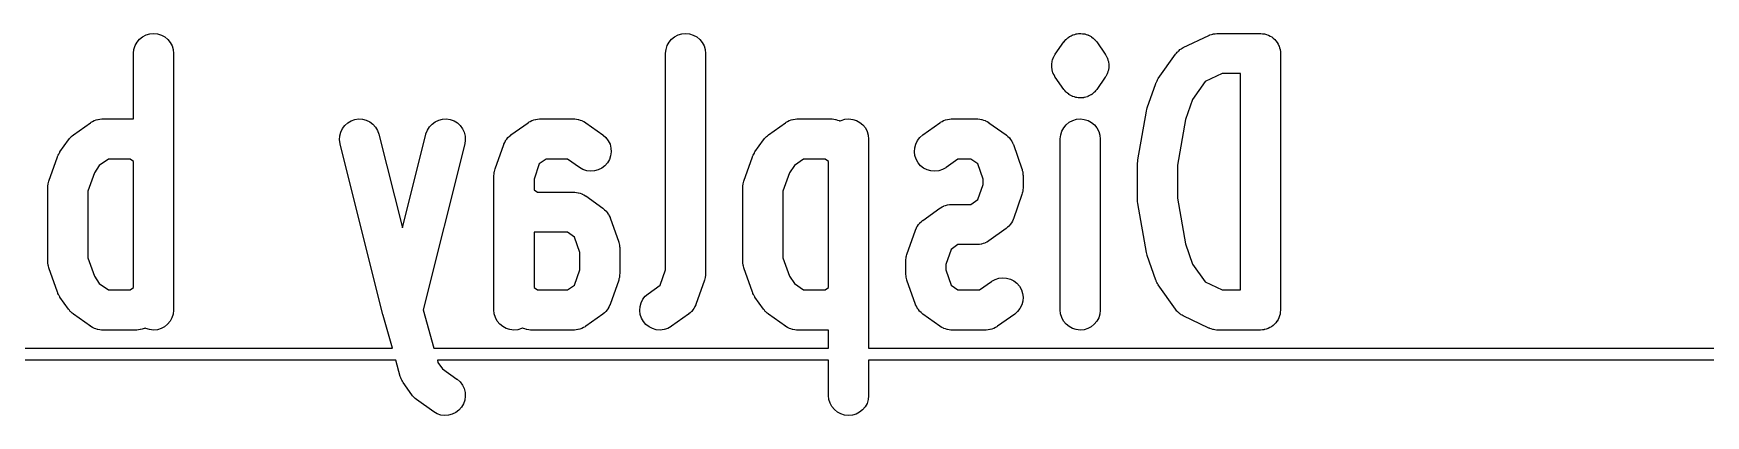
# Model space of a CAD drawing. Extents: x 69 to 231, y -99 to -49.
# Drawn here: x 123.66 to 144.54, y -98.51 to -93.75 of the extents above; entities that cross this region are included whole.
import ezdxf

# ---------------------------------------------------------------- set-up
doc = ezdxf.new("R2010")
doc.units = 0
doc.layers.add('BLACK', color=7, linetype='CONTINUOUS')

msp = doc.modelspace()

# ---------------------------------------------------------------- linework, layer by layer
at = {"layer": 'BLACK', "linetype": 'CONTINUOUS'}
for p, q in [((124.911, -93.9941), (124.916, -93.9456)), ((124.916, -93.9456), (124.931, -93.8991)), ((124.931, -93.8991), (124.954, -93.8564)), ((124.954, -93.8564), (124.986, -93.819)), ((124.986, -93.819), (125.024, -93.7884)), ((125.024, -93.7884), (125.067, -93.7658)), ((125.067, -93.7658), (125.114, -93.752)), ((125.114, -93.752), (125.162, -93.7476)), ((125.162, -93.7476), (125.211, -93.7527)), ((125.211, -93.7527), (125.258, -93.7672)), ((125.258, -93.7672), (125.301, -93.7904)), ((125.301, -93.7904), (125.338, -93.8215)), ((125.338, -93.8215), (125.369, -93.8593)), ((125.369, -93.8593), (125.392, -93.9024)), ((125.392, -93.9024), (125.406, -93.9491)), ((125.406, -93.9491), (125.411, -93.9976)), ((131.554, -93.9941), (131.559, -93.9456)), ((131.559, -93.9456), (131.574, -93.8991)), ((131.574, -93.8991), (131.597, -93.8564)), ((131.597, -93.8564), (131.629, -93.819)), ((131.629, -93.819), (131.667, -93.7884)), ((131.667, -93.7884), (131.71, -93.7658)), ((131.71, -93.7658), (131.757, -93.752)), ((131.757, -93.752), (131.805, -93.7476)), ((131.805, -93.7476), (131.854, -93.7527)), ((131.854, -93.7527), (131.9, -93.7672)), ((131.9, -93.7672), (131.943, -93.7904)), ((131.943, -93.7904), (131.981, -93.8215)), ((131.981, -93.8215), (132.012, -93.8593)), ((132.012, -93.8593), (132.035, -93.9024)), ((132.035, -93.9024), (132.049, -93.9491)), ((132.049, -93.9491), (132.054, -93.9976)), ((136.42, -94.0062), (136.528, -93.8538)), ((136.528, -93.8538), (136.53, -93.851)), ((136.53, -93.851), (136.541, -93.8376)), ((136.541, -93.8376), (136.553, -93.8237)), ((136.553, -93.8237), (136.555, -93.8215)), ((136.555, -93.8215), (136.557, -93.819)), ((136.557, -93.819), (136.56, -93.8169)), ((136.56, -93.8169), (136.562, -93.8144)), ((136.562, -93.8144), (136.576, -93.8036)), ((136.576, -93.8036), (136.59, -93.7921)), ((136.59, -93.7921), (136.593, -93.7905)), ((136.593, -93.7905), (136.595, -93.7884)), ((136.595, -93.7884), (136.598, -93.7869)), ((136.598, -93.7869), (136.601, -93.7849)), ((136.601, -93.7849), (136.617, -93.7771)), ((136.617, -93.7771), (136.632, -93.7684)), ((136.632, -93.7684), (136.636, -93.7674)), ((136.636, -93.7674), (136.638, -93.7658)), ((136.638, -93.7658), (136.642, -93.7649)), ((136.642, -93.7649), (136.645, -93.7634)), ((136.645, -93.7634), (136.662, -93.7589)), ((136.662, -93.7589), (136.679, -93.7534)), ((136.679, -93.7534), (136.682, -93.753)), ((136.682, -93.753), (136.685, -93.752)), ((136.685, -93.752), (136.689, -93.7517)), ((136.689, -93.7517), (136.692, -93.7509)), ((136.692, -93.7509), (136.71, -93.7497)), ((136.71, -93.7497), (136.727, -93.7477)), ((136.727, -93.7477), (136.731, -93.7479)), ((136.731, -93.7479), (136.734, -93.7476)), ((136.734, -93.7476), (136.737, -93.748)), ((136.737, -93.748), (136.74, -93.7478)), ((136.74, -93.7478), (136.758, -93.7501)), ((136.758, -93.7501), (136.776, -93.7515)), ((136.776, -93.7515), (136.779, -93.7524)), ((136.779, -93.7524), (136.782, -93.7527)), ((136.782, -93.7527), (136.786, -93.7537)), ((136.786, -93.7537), (136.789, -93.7541)), ((136.789, -93.7541), (136.806, -93.7599)), ((136.806, -93.7599), (136.823, -93.7647)), ((136.823, -93.7647), (136.826, -93.7662)), ((136.826, -93.7662), (136.829, -93.7672)), ((136.829, -93.7672), (136.832, -93.7687)), ((136.832, -93.7687), (136.835, -93.7698)), ((136.835, -93.7698), (136.851, -93.7787)), ((136.851, -93.7787), (136.866, -93.7867)), ((136.866, -93.7867), (136.869, -93.7888)), ((136.869, -93.7888), (136.872, -93.7904)), ((136.872, -93.7904), (136.874, -93.7925)), ((136.874, -93.7925), (136.877, -93.7941)), ((136.877, -93.7941), (136.891, -93.8058)), ((136.891, -93.8058), (136.905, -93.8168)), ((136.905, -93.8168), (136.907, -93.8194)), ((136.907, -93.8194), (136.91, -93.8215)), ((136.91, -93.8215), (136.912, -93.824)), ((136.912, -93.824), (136.914, -93.8262)), ((136.914, -93.8262), (136.925, -93.8403)), ((136.925, -93.8403), (136.937, -93.8538)), ((136.937, -93.8538), (137.044, -94.0062)), ((137.966, -93.9585), (137.976, -93.9492)), ((137.976, -93.9492), (137.985, -93.9437)), ((137.985, -93.9437), (137.994, -93.9373)), ((137.994, -93.9373), (138.006, -93.9312)), ((138.006, -93.9312), (138.018, -93.9241)), ((138.018, -93.9241), (138.339, -93.7717)), ((138.339, -93.7717), (138.342, -93.7702)), ((138.342, -93.7702), (138.347, -93.7687)), ((138.347, -93.7687), (138.351, -93.7665)), ((138.351, -93.7665), (138.37, -93.7608)), ((138.37, -93.7608), (138.389, -93.7544)), ((138.389, -93.7544), (138.393, -93.7537)), ((138.393, -93.7537), (138.398, -93.7524)), ((138.398, -93.7524), (138.417, -93.7505)), ((138.417, -93.7505), (138.437, -93.7478)), ((138.437, -93.7478), (138.442, -93.7481)), ((138.442, -93.7481), (138.446, -93.7476)), ((138.446, -93.7476), (138.982, -93.7476)), ((138.982, -93.7476), (138.984, -93.7476)), ((138.984, -93.7476), (138.984, -93.7476)), ((138.984, -93.7476), (138.984, -93.7476)), ((138.984, -93.7476), (138.986, -93.7476)), ((138.986, -93.7476), (139.009, -93.7503)), ((139.009, -93.7503), (139.032, -93.7527)), ((139.032, -93.7527), (139.033, -93.753)), ((139.033, -93.753), (139.034, -93.7531)), ((139.034, -93.7531), (139.057, -93.7602)), ((139.057, -93.7602), (139.079, -93.7672)), ((139.079, -93.7672), (139.08, -93.7676)), ((139.08, -93.7676), (139.081, -93.7678)), ((139.081, -93.7678), (139.101, -93.7792)), ((139.101, -93.7792), (139.122, -93.7904)), ((139.122, -93.7904), (139.123, -93.7909)), ((139.123, -93.7909), (139.123, -93.7913)), ((139.123, -93.7913), (139.141, -93.8065)), ((139.141, -93.8065), (139.16, -93.8215)), ((139.16, -93.8215), (139.16, -93.8221)), ((139.16, -93.8221), (139.161, -93.8227)), ((139.161, -93.8227), (139.175, -93.841)), ((139.175, -93.841), (139.19, -93.8593)), ((139.19, -93.8593), (139.191, -93.86)), ((139.191, -93.86), (139.191, -93.8607)), ((139.191, -93.8607), (139.202, -93.8816)), ((139.202, -93.8816), (139.213, -93.9024)), ((139.213, -93.9024), (139.214, -93.9032)), ((139.214, -93.9032), (139.214, -93.904)), ((139.214, -93.904), (139.221, -93.9265)), ((139.221, -93.9265), (139.227, -93.9491)), ((139.227, -93.9491), (139.227, -93.9499)), ((139.227, -93.9499), (139.228, -93.9508)), ((139.228, -93.9508), (139.23, -93.9742)), ((124.911, -93.9976), (124.911, -93.9941)), ((124.911, -94.8143), (124.911, -93.9976)), ((125.411, -93.9976), (125.411, -97.1976)), ((131.554, -93.9976), (131.554, -93.9941)), ((131.554, -96.6978), (131.554, -93.9976)), ((132.054, -93.9976), (132.054, -96.7405)), ((136.375, -94.1434), (136.378, -94.124)), ((136.375, -94.1483), (136.375, -94.1434)), ((136.375, -94.1531), (136.375, -94.1483)), ((136.377, -94.1725), (136.375, -94.1531)), ((136.378, -94.124), (136.379, -94.1045)), ((136.379, -94.1045), (136.381, -94.0998)), ((136.381, -94.095), (136.387, -94.0764)), ((136.381, -94.0998), (136.381, -94.095)), ((136.387, -94.0764), (136.393, -94.0576)), ((136.393, -94.0576), (136.395, -94.0533)), ((136.395, -94.0533), (136.396, -94.0487)), ((136.396, -94.0487), (136.406, -94.0317)), ((136.406, -94.0317), (136.415, -94.0142)), ((136.415, -94.0142), (136.418, -94.0104)), ((136.418, -94.0104), (136.42, -94.0062)), ((137.044, -94.0062), (137.046, -94.0091)), ((137.046, -94.0091), (137.048, -94.0133)), ((137.048, -94.0133), (137.051, -94.0172)), ((137.051, -94.0172), (137.06, -94.0347)), ((137.06, -94.0347), (137.069, -94.0519)), ((137.069, -94.0519), (137.071, -94.0565)), ((137.071, -94.0565), (137.073, -94.0609)), ((137.073, -94.0609), (137.078, -94.0797)), ((137.078, -94.0797), (137.084, -94.0984)), ((137.084, -94.0984), (137.084, -94.1032)), ((137.084, -94.1032), (137.086, -94.1079)), ((137.086, -94.1079), (137.087, -94.1275)), ((137.087, -94.1275), (137.089, -94.1469)), ((137.089, -94.1566), (137.087, -94.176)), ((137.089, -94.1469), (137.089, -94.1517)), ((137.089, -94.1517), (137.089, -94.1566)), ((137.706, -94.311), (137.92, -94.0062)), ((137.92, -94.0062), (137.923, -94.0034)), ((137.923, -94.0034), (137.932, -93.993)), ((137.932, -93.993), (137.94, -93.982)), ((137.94, -93.982), (137.948, -93.9748)), ((137.948, -93.9748), (137.955, -93.9668)), ((137.955, -93.9668), (137.966, -93.9585)), ((139.23, -93.9742), (139.232, -93.9976)), ((139.232, -93.9976), (139.232, -97.1976)), ((136.379, -94.1921), (136.377, -94.1725)), ((136.38, -94.1968), (136.379, -94.1921)), ((136.38, -94.2016), (136.38, -94.1968)), ((136.386, -94.2203), (136.38, -94.2016)), ((136.391, -94.2391), (136.386, -94.2203)), ((136.394, -94.2435), (136.391, -94.2391)), ((136.395, -94.2481), (136.394, -94.2435)), ((136.404, -94.2653), (136.395, -94.2481)), ((136.413, -94.2828), (136.404, -94.2653)), ((136.416, -94.2867), (136.413, -94.2828)), ((136.419, -94.2909), (136.416, -94.2867)), ((136.42, -94.2938), (136.419, -94.2909)), ((136.528, -94.4462), (136.42, -94.2938)), ((137.044, -94.2938), (136.937, -94.4462)), ((137.046, -94.2896), (137.044, -94.2938)), ((137.049, -94.2857), (137.046, -94.2896)), ((137.058, -94.2684), (137.049, -94.2857)), ((137.068, -94.2513), (137.058, -94.2684)), ((137.069, -94.2467), (137.068, -94.2513)), ((137.072, -94.2424), (137.069, -94.2467)), ((137.077, -94.2236), (137.072, -94.2424)), ((137.083, -94.205), (137.077, -94.2236)), ((137.084, -94.2002), (137.083, -94.205)), ((137.085, -94.1955), (137.084, -94.2002)), ((137.087, -94.176), (137.085, -94.1955)), ((137.568, -94.6766), (137.675, -94.3718)), ((137.675, -94.3718), (137.676, -94.3686)), ((137.676, -94.3686), (137.68, -94.3612)), ((137.68, -94.3612), (137.682, -94.3534)), ((137.682, -94.3534), (137.69, -94.3393)), ((137.69, -94.3393), (137.697, -94.3246)), ((137.697, -94.3246), (137.702, -94.3181)), ((137.702, -94.3181), (137.706, -94.311)), ((138.292, -94.3477), (138.135, -94.5703)), ((138.503, -94.2476), (138.292, -94.3477)), ((138.732, -94.2476), (138.503, -94.2476)), ((138.732, -96.9476), (138.732, -94.2476)), ((136.539, -94.4597), (136.528, -94.4462)), ((136.55, -94.4738), (136.539, -94.4597)), ((136.553, -94.476), (136.55, -94.4738)), ((136.555, -94.4785), (136.553, -94.476)), ((136.557, -94.4806), (136.555, -94.4785)), ((136.559, -94.4832), (136.557, -94.4806)), ((136.573, -94.4942), (136.559, -94.4832)), ((136.587, -94.5059), (136.573, -94.4942)), ((136.59, -94.5075), (136.587, -94.5059)), ((136.592, -94.5096), (136.59, -94.5075)), ((136.595, -94.5112), (136.592, -94.5096)), ((136.598, -94.5133), (136.595, -94.5112)), ((136.614, -94.5213), (136.598, -94.5133)), ((136.629, -94.5302), (136.614, -94.5213)), ((136.632, -94.5313), (136.629, -94.5302)), ((136.635, -94.5328), (136.632, -94.5313)), ((136.638, -94.5338), (136.635, -94.5328)), ((136.641, -94.5353), (136.638, -94.5338)), ((136.659, -94.5401), (136.641, -94.5353)), ((136.675, -94.5459), (136.659, -94.5401)), ((136.679, -94.5463), (136.675, -94.5459)), ((136.682, -94.5473), (136.679, -94.5463)), ((136.685, -94.5476), (136.682, -94.5473)), ((136.688, -94.5485), (136.685, -94.5476)), ((136.706, -94.5499), (136.688, -94.5485)), ((136.724, -94.5522), (136.706, -94.5499)), ((136.727, -94.552), (136.724, -94.5522)), ((136.73, -94.5524), (136.727, -94.552)), ((136.734, -94.5521), (136.73, -94.5524)), ((136.737, -94.5523), (136.734, -94.5521)), ((136.755, -94.5502), (136.737, -94.5523)), ((136.772, -94.5491), (136.755, -94.5502)), ((136.776, -94.5483), (136.772, -94.5491)), ((136.779, -94.548), (136.776, -94.5483)), ((136.782, -94.547), (136.779, -94.548)), ((136.785, -94.5466), (136.782, -94.547)), ((136.802, -94.5411), (136.785, -94.5466)), ((136.82, -94.5366), (136.802, -94.5411)), ((136.823, -94.5351), (136.82, -94.5366)), ((136.826, -94.5342), (136.823, -94.5351)), ((136.829, -94.5326), (136.826, -94.5342)), ((136.832, -94.5316), (136.829, -94.5326)), ((136.847, -94.5229), (136.832, -94.5316)), ((136.863, -94.5151), (136.847, -94.5229)), ((136.866, -94.5131), (136.863, -94.5151)), ((136.869, -94.5116), (136.866, -94.5131)), ((136.872, -94.5095), (136.869, -94.5116)), ((136.875, -94.5079), (136.872, -94.5095)), ((136.888, -94.4963), (136.875, -94.5079)), ((136.902, -94.4856), (136.888, -94.4963)), ((136.904, -94.4831), (136.902, -94.4856)), ((136.907, -94.481), (136.904, -94.4831)), ((136.909, -94.4785), (136.907, -94.481)), ((136.912, -94.4763), (136.909, -94.4785)), ((136.923, -94.4624), (136.912, -94.4763)), ((136.935, -94.449), (136.923, -94.4624)), ((136.937, -94.4462), (136.935, -94.449)), ((138.135, -94.5703), (138.046, -94.823)), ((137.45, -95.3258), (137.557, -94.7162)), ((137.557, -94.7162), (137.558, -94.7128)), ((137.558, -94.7128), (137.563, -94.6948)), ((137.563, -94.6948), (137.568, -94.6766)), ((124.159, -95.0129), (124.373, -94.8605)), ((124.373, -94.8605), (124.376, -94.8585)), ((124.376, -94.8585), (124.378, -94.8575)), ((124.378, -94.8575), (124.38, -94.8561)), ((124.38, -94.8561), (124.399, -94.8456)), ((124.399, -94.8456), (124.419, -94.8349)), ((124.419, -94.8349), (124.421, -94.8342)), ((124.421, -94.8342), (124.423, -94.8331)), ((124.423, -94.8331), (124.444, -94.8267)), ((124.444, -94.8267), (124.465, -94.8199)), ((124.465, -94.8199), (124.467, -94.8197)), ((124.467, -94.8197), (124.469, -94.819)), ((124.469, -94.819), (124.491, -94.8169)), ((124.491, -94.8169), (124.513, -94.8143)), ((124.513, -94.8143), (124.516, -94.8145)), ((124.516, -94.8145), (124.518, -94.8143)), ((124.518, -94.8143), (124.911, -94.8143)), ((127.485, -95.0247), (127.498, -94.9775)), ((127.498, -94.9775), (127.519, -94.9336)), ((127.519, -94.9336), (127.548, -94.8947)), ((127.548, -94.8947), (127.585, -94.8623)), ((127.585, -94.8623), (127.627, -94.8375)), ((127.627, -94.8375), (127.673, -94.8214)), ((127.673, -94.8214), (127.721, -94.8145)), ((127.721, -94.8145), (127.77, -94.8172)), ((127.77, -94.8172), (127.817, -94.8292)), ((127.817, -94.8292), (127.861, -94.8502)), ((127.861, -94.8502), (127.9, -94.8794)), ((127.9, -94.8794), (127.933, -94.9156)), ((127.933, -94.9156), (127.958, -94.9575)), ((127.958, -94.9575), (127.975, -95.0034)), ((128.562, -95), (128.579, -94.9543)), ((128.579, -94.9543), (128.605, -94.9128)), ((128.605, -94.9128), (128.638, -94.8771)), ((128.638, -94.8771), (128.677, -94.8484)), ((128.677, -94.8484), (128.722, -94.8281)), ((128.722, -94.8281), (128.769, -94.8167)), ((128.769, -94.8167), (128.818, -94.8147)), ((128.818, -94.8147), (128.866, -94.8222)), ((128.866, -94.8222), (128.912, -94.839)), ((128.912, -94.839), (128.954, -94.8644)), ((128.954, -94.8644), (128.99, -94.8973)), ((128.99, -94.8973), (129.019, -94.9366)), ((129.019, -94.9366), (129.039, -94.9808)), ((129.039, -94.9808), (129.051, -95.0282)), ((129.623, -95.0129), (129.837, -94.8605)), ((129.837, -94.8605), (129.84, -94.8585)), ((129.84, -94.8585), (129.842, -94.8575)), ((129.842, -94.8575), (129.844, -94.8561)), ((129.844, -94.8561), (129.863, -94.8456)), ((129.863, -94.8456), (129.883, -94.8349)), ((129.883, -94.8349), (129.885, -94.8342)), ((129.885, -94.8342), (129.887, -94.8331)), ((129.887, -94.8331), (129.908, -94.8267)), ((129.908, -94.8267), (129.929, -94.8199)), ((129.929, -94.8199), (129.931, -94.8197)), ((129.931, -94.8197), (129.934, -94.819)), ((129.934, -94.819), (129.956, -94.8169)), ((129.956, -94.8169), (129.978, -94.8143)), ((129.978, -94.8143), (129.98, -94.8145)), ((129.98, -94.8145), (129.982, -94.8143)), ((129.982, -94.8143), (130.411, -94.8143)), ((130.411, -94.8143), (130.414, -94.8143)), ((130.414, -94.8143), (130.416, -94.8146)), ((130.416, -94.8146), (130.419, -94.8144)), ((130.419, -94.8144), (130.441, -94.8173)), ((130.441, -94.8173), (130.463, -94.8197)), ((130.463, -94.8197), (130.465, -94.8204)), ((130.465, -94.8204), (130.467, -94.8207)), ((130.467, -94.8207), (130.488, -94.8278)), ((130.488, -94.8278), (130.509, -94.8345)), ((130.509, -94.8345), (130.511, -94.8356)), ((130.511, -94.8356), (130.513, -94.8363)), ((130.513, -94.8363), (130.533, -94.8473)), ((130.533, -94.8473), (130.552, -94.858)), ((130.552, -94.858), (130.554, -94.8594)), ((130.554, -94.8594), (130.556, -94.8605)), ((130.556, -94.8605), (130.77, -95.0129)), ((132.837, -95.0129), (133.052, -94.8605)), ((133.052, -94.8605), (133.054, -94.8585)), ((133.054, -94.8585), (133.056, -94.8575)), ((133.056, -94.8575), (133.058, -94.8561)), ((133.058, -94.8561), (133.078, -94.8456)), ((133.078, -94.8456), (133.097, -94.8349)), ((133.097, -94.8349), (133.099, -94.8342)), ((133.099, -94.8342), (133.101, -94.8331)), ((133.101, -94.8331), (133.122, -94.8267)), ((133.122, -94.8267), (133.144, -94.8199)), ((133.144, -94.8199), (133.146, -94.8197)), ((133.146, -94.8197), (133.148, -94.819)), ((133.148, -94.819), (133.17, -94.8169)), ((133.17, -94.8169), (133.192, -94.8143)), ((133.192, -94.8143), (133.194, -94.8145)), ((133.194, -94.8145), (133.196, -94.8143)), ((133.196, -94.8143), (133.625, -94.8143)), ((133.625, -94.8143), (133.628, -94.8143)), ((133.628, -94.8143), (133.631, -94.8146)), ((133.631, -94.8146), (133.633, -94.8144)), ((133.633, -94.8144), (133.655, -94.8173)), ((133.655, -94.8173), (133.677, -94.8197)), ((133.677, -94.8197), (133.679, -94.8204)), ((133.679, -94.8204), (133.681, -94.8207)), ((133.681, -94.8207), (133.702, -94.8278)), ((133.702, -94.8278), (133.723, -94.8345)), ((133.723, -94.8345), (133.725, -94.8356)), ((133.725, -94.8356), (133.728, -94.8363)), ((133.728, -94.8363), (133.733, -94.8392)), ((133.733, -94.8392), (133.746, -94.8325)), ((133.746, -94.8325), (133.792, -94.8187)), ((133.792, -94.8187), (133.841, -94.8143)), ((133.841, -94.8143), (133.89, -94.8194)), ((133.89, -94.8194), (133.936, -94.8338)), ((133.936, -94.8338), (133.979, -94.857)), ((133.979, -94.857), (134.017, -94.8881)), ((134.017, -94.8881), (134.048, -94.9259)), ((134.048, -94.9259), (134.07, -94.969)), ((134.07, -94.969), (134.085, -95.0157)), ((134.766, -95.0129), (134.98, -94.8605)), ((134.98, -94.8605), (134.983, -94.8585)), ((134.983, -94.8585), (134.985, -94.8575)), ((134.985, -94.8575), (134.987, -94.8561)), ((134.987, -94.8561), (135.006, -94.8456)), ((135.006, -94.8456), (135.026, -94.8349)), ((135.026, -94.8349), (135.028, -94.8342)), ((135.028, -94.8342), (135.03, -94.8331)), ((135.03, -94.8331), (135.051, -94.8267)), ((135.051, -94.8267), (135.072, -94.8199)), ((135.072, -94.8199), (135.074, -94.8197)), ((135.074, -94.8197), (135.076, -94.819)), ((135.076, -94.819), (135.099, -94.8169)), ((135.099, -94.8169), (135.121, -94.8143)), ((135.121, -94.8143), (135.123, -94.8145)), ((135.123, -94.8145), (135.125, -94.8143)), ((135.125, -94.8143), (135.446, -94.8143)), ((135.446, -94.8143), (135.45, -94.8143)), ((135.45, -94.8143), (135.452, -94.8146)), ((135.452, -94.8146), (135.454, -94.8144)), ((135.454, -94.8144), (135.476, -94.8173)), ((135.476, -94.8173), (135.498, -94.8197)), ((135.498, -94.8197), (135.501, -94.8204)), ((135.501, -94.8204), (135.503, -94.8207)), ((135.503, -94.8207), (135.524, -94.8278)), ((135.524, -94.8278), (135.545, -94.8345)), ((135.545, -94.8345), (135.547, -94.8356)), ((135.547, -94.8356), (135.549, -94.8363)), ((135.549, -94.8363), (135.568, -94.8473)), ((135.568, -94.8473), (135.588, -94.858)), ((135.588, -94.858), (135.589, -94.8594)), ((135.589, -94.8594), (135.591, -94.8605)), ((135.591, -94.8605), (135.806, -95.0129)), ((136.488, -95.0123), (136.502, -94.9658)), ((136.502, -94.9658), (136.526, -94.923)), ((136.526, -94.923), (136.557, -94.8857)), ((136.557, -94.8857), (136.595, -94.8551)), ((136.595, -94.8551), (136.638, -94.8325)), ((136.638, -94.8325), (136.685, -94.8187)), ((136.685, -94.8187), (136.734, -94.8143)), ((136.734, -94.8143), (136.782, -94.8194)), ((136.782, -94.8194), (136.829, -94.8338)), ((136.829, -94.8338), (136.872, -94.857)), ((136.872, -94.857), (136.91, -94.8881)), ((136.91, -94.8881), (136.94, -94.9259)), ((136.94, -94.9259), (136.963, -94.969)), ((136.963, -94.969), (136.977, -95.0157)), ((138.046, -94.823), (137.946, -95.3909)), ((123.992, -95.2253), (124.099, -95.0729)), ((124.099, -95.0729), (124.101, -95.07)), ((124.101, -95.07), (124.112, -95.0578)), ((124.112, -95.0578), (124.122, -95.0449)), ((124.122, -95.0449), (124.128, -95.0396)), ((124.128, -95.0396), (124.133, -95.0335)), ((124.133, -95.0335), (124.146, -95.0236)), ((124.146, -95.0236), (124.159, -95.0129)), ((127.482, -95.0734), (127.485, -95.0247)), ((127.489, -95.1218), (127.482, -95.0734)), ((127.49, -95.1252), (127.489, -95.1218)), ((128.025, -97.2585), (127.49, -95.1252)), ((127.975, -95.0034), (128.268, -96.1712)), ((128.268, -96.1712), (128.561, -95.0034)), ((129.046, -95.1252), (128.527, -97.194)), ((128.561, -95.0034), (128.562, -95)), ((129.053, -95.0769), (129.046, -95.1252)), ((129.051, -95.0282), (129.053, -95.0769)), ((129.425, -95.4385), (129.532, -95.1337)), ((129.532, -95.1337), (129.533, -95.1305)), ((129.533, -95.1305), (129.534, -95.1289)), ((129.534, -95.1271), (129.545, -95.1069)), ((129.534, -95.1289), (129.534, -95.1271)), ((129.545, -95.1069), (129.554, -95.0865)), ((129.554, -95.0865), (129.555, -95.0851)), ((129.555, -95.0851), (129.556, -95.0835)), ((129.556, -95.0835), (129.57, -95.0656)), ((129.57, -95.0656), (129.584, -95.0475)), ((129.584, -95.0475), (129.585, -95.0464)), ((129.585, -95.0464), (129.586, -95.0449)), ((129.586, -95.0449), (129.603, -95.0301)), ((129.603, -95.0301), (129.62, -95.015)), ((129.62, -95.015), (129.622, -95.0141)), ((129.622, -95.0141), (129.623, -95.0129)), ((130.77, -95.0129), (130.773, -95.015)), ((130.773, -95.015), (130.809, -95.0475)), ((130.809, -95.0475), (130.838, -95.0865)), ((130.838, -95.0865), (130.86, -95.1304)), ((130.86, -95.1304), (130.872, -95.1776)), ((130.872, -95.1776), (130.875, -95.2263)), ((132.67, -95.2253), (132.778, -95.0729)), ((132.778, -95.0729), (132.78, -95.07)), ((132.78, -95.07), (132.79, -95.0578)), ((132.79, -95.0578), (132.8, -95.0449)), ((132.8, -95.0449), (132.807, -95.0396)), ((132.807, -95.0396), (132.812, -95.0335)), ((132.812, -95.0335), (132.825, -95.0236)), ((132.825, -95.0236), (132.837, -95.0129)), ((134.085, -95.0157), (134.089, -95.0643)), ((134.089, -95.0643), (134.089, -97.675)), ((134.661, -95.2228), (134.664, -95.1742)), ((134.664, -95.1742), (134.677, -95.1271)), ((134.677, -95.1271), (134.699, -95.0835)), ((134.699, -95.0835), (134.729, -95.0449)), ((134.729, -95.0449), (134.766, -95.0129)), ((135.806, -95.0129), (135.808, -95.015)), ((135.808, -95.015), (135.81, -95.0162)), ((135.81, -95.0162), (135.811, -95.0171)), ((135.811, -95.0171), (135.828, -95.0324)), ((135.828, -95.0324), (135.845, -95.0475)), ((135.845, -95.0475), (135.846, -95.0489)), ((135.846, -95.0489), (135.847, -95.0501)), ((135.847, -95.0501), (135.861, -95.0684)), ((135.861, -95.0684), (135.874, -95.0865)), ((135.874, -95.0865), (135.875, -95.0881)), ((135.875, -95.0881), (135.876, -95.0895)), ((135.876, -95.0895), (135.886, -95.1101)), ((135.886, -95.1101), (135.895, -95.1304)), ((135.895, -95.1304), (135.896, -95.1321)), ((135.896, -95.1321), (135.897, -95.1337)), ((135.897, -95.1337), (136.004, -95.4385)), ((136.482, -95.0608), (136.488, -95.0123)), ((136.482, -95.0643), (136.482, -95.0608)), ((136.482, -97.1976), (136.482, -95.0643)), ((136.977, -95.0157), (136.982, -95.0643)), ((136.982, -95.0643), (136.982, -97.1976)), ((123.853, -95.5909), (123.961, -95.2861)), ((123.961, -95.2861), (123.962, -95.2828)), ((123.962, -95.2828), (123.965, -95.2755)), ((123.965, -95.2755), (123.968, -95.2677)), ((123.968, -95.2677), (123.976, -95.2536)), ((123.976, -95.2536), (123.983, -95.2389)), ((123.983, -95.2389), (123.988, -95.2324)), ((123.988, -95.2324), (123.992, -95.2253)), ((124.483, -95.3955), (124.421, -95.4846)), ((124.598, -95.3143), (124.483, -95.3955)), ((124.867, -95.3143), (124.598, -95.3143)), ((124.911, -95.3457), (124.867, -95.3143)), ((124.911, -96.9162), (124.911, -95.3457)), ((129.977, -95.3744), (129.911, -95.5641)), ((130.062, -95.3143), (129.977, -95.3744)), ((130.331, -95.3143), (130.062, -95.3143)), ((130.48, -95.4204), (130.331, -95.3143)), ((130.795, -95.3996), (130.757, -95.4292)), ((130.828, -95.363), (130.795, -95.3996)), ((130.852, -95.3208), (130.828, -95.363)), ((130.868, -95.2747), (130.852, -95.3208)), ((130.875, -95.2263), (130.868, -95.2747)), ((132.532, -95.5909), (132.639, -95.2861)), ((132.639, -95.2861), (132.64, -95.2828)), ((132.64, -95.2828), (132.644, -95.2755)), ((132.644, -95.2755), (132.646, -95.2677)), ((132.646, -95.2677), (132.654, -95.2536)), ((132.654, -95.2536), (132.662, -95.2389)), ((132.662, -95.2389), (132.666, -95.2324)), ((132.666, -95.2324), (132.67, -95.2253)), ((133.162, -95.3955), (133.099, -95.4846)), ((133.276, -95.3143), (133.162, -95.3955)), ((133.545, -95.3143), (133.276, -95.3143)), ((133.589, -95.3457), (133.545, -95.3143)), ((133.589, -96.9163), (133.589, -95.3457)), ((134.667, -95.2713), (134.661, -95.2228)), ((134.682, -95.3176), (134.667, -95.2713)), ((134.706, -95.3601), (134.682, -95.3176)), ((134.738, -95.3972), (134.706, -95.3601)), ((134.776, -95.4273), (134.738, -95.3972)), ((135.205, -95.3143), (135.056, -95.4204)), ((135.367, -95.3143), (135.205, -95.3143)), ((135.451, -95.3744), (135.367, -95.3143)), ((135.518, -95.5641), (135.451, -95.3744)), ((137.446, -95.3656), (137.449, -95.3457)), ((137.446, -95.369), (137.446, -95.3656)), ((137.446, -95.8262), (137.446, -95.369)), ((137.449, -95.3457), (137.45, -95.3258)), ((137.946, -95.3909), (137.946, -95.8044)), ((123.844, -95.6302), (123.845, -95.6218)), ((123.845, -95.6218), (123.85, -95.6065)), ((123.85, -95.6065), (123.853, -95.5909)), ((124.421, -95.4846), (124.339, -95.7165)), ((129.411, -95.5179), (129.413, -95.502)), ((129.411, -95.5214), (129.411, -95.5179)), ((129.411, -97.1976), (129.411, -95.5214)), ((129.413, -95.4859), (129.415, -95.4778)), ((129.413, -95.502), (129.413, -95.4859)), ((129.415, -95.4778), (129.416, -95.4694)), ((129.416, -95.4694), (129.421, -95.4541)), ((129.421, -95.4541), (129.425, -95.4385)), ((129.911, -95.5641), (129.911, -95.6972)), ((130.522, -95.4447), (130.48, -95.4204)), ((130.569, -95.4602), (130.522, -95.4447)), ((130.617, -95.4665), (130.569, -95.4602)), ((130.666, -95.4633), (130.617, -95.4665)), ((130.713, -95.4507), (130.666, -95.4633)), ((130.757, -95.4292), (130.713, -95.4507)), ((132.522, -95.6302), (132.523, -95.6218)), ((132.523, -95.6218), (132.528, -95.6065)), ((132.528, -95.6065), (132.532, -95.5909)), ((133.099, -95.4846), (133.018, -95.7165)), ((134.82, -95.4495), (134.776, -95.4273)), ((134.867, -95.4627), (134.82, -95.4495)), ((134.915, -95.4666), (134.867, -95.4627)), ((134.964, -95.461), (134.915, -95.4666)), ((135.01, -95.4461), (134.964, -95.461)), ((135.053, -95.4224), (135.01, -95.4461)), ((135.056, -95.4204), (135.053, -95.4224)), ((135.518, -95.6311), (135.518, -95.5641)), ((136.004, -95.4385), (136.005, -95.4418)), ((136.005, -95.4418), (136.008, -95.4575)), ((136.008, -95.4575), (136.013, -95.4729)), ((136.013, -95.4729), (136.014, -95.4812)), ((136.014, -95.4812), (136.016, -95.4894)), ((136.016, -95.4894), (136.016, -95.5054)), ((136.016, -95.5054), (136.018, -95.5214)), ((136.018, -95.5214), (136.018, -95.6738)), ((123.839, -95.6703), (123.841, -95.6543)), ((123.839, -95.6738), (123.839, -95.6703)), ((123.839, -96.5881), (123.839, -95.6738)), ((123.841, -95.6543), (123.842, -95.6383)), ((123.842, -95.6383), (123.844, -95.6302)), ((124.339, -95.7165), (124.339, -96.5454)), ((129.911, -95.6972), (129.955, -95.7286)), ((129.955, -95.7286), (130.411, -95.7286)), ((130.411, -95.7286), (130.414, -95.7286)), ((130.414, -95.7286), (130.416, -95.7288)), ((130.416, -95.7288), (130.419, -95.7287)), ((130.419, -95.7287), (130.441, -95.7316)), ((130.441, -95.7316), (130.463, -95.734)), ((130.463, -95.734), (130.465, -95.7347)), ((130.465, -95.7347), (130.467, -95.735)), ((130.467, -95.735), (130.488, -95.7421)), ((130.488, -95.7421), (130.509, -95.7488)), ((130.509, -95.7488), (130.511, -95.7499)), ((130.511, -95.7499), (130.513, -95.7506)), ((130.513, -95.7506), (130.533, -95.7616)), ((130.533, -95.7616), (130.552, -95.7723)), ((130.552, -95.7723), (130.554, -95.7737)), ((130.554, -95.7737), (130.556, -95.7748)), ((130.556, -95.7748), (130.77, -95.9272)), ((132.518, -95.6703), (132.52, -95.6543)), ((132.518, -95.6738), (132.518, -95.6703)), ((132.518, -96.5881), (132.518, -95.6738)), ((132.52, -95.6383), (132.522, -95.6302)), ((132.52, -95.6543), (132.52, -95.6383)), ((133.018, -95.7165), (133.018, -96.5454)), ((135.367, -95.881), (135.451, -95.8208)), ((135.451, -95.8208), (135.518, -95.6311)), ((136.004, -95.7567), (135.897, -96.0615)), ((136.008, -95.7411), (136.004, -95.7567)), ((136.012, -95.7258), (136.008, -95.7411)), ((136.013, -95.7175), (136.012, -95.7258)), ((136.015, -95.7093), (136.013, -95.7175)), ((136.016, -95.6933), (136.015, -95.7093)), ((136.018, -95.6773), (136.016, -95.6933)), ((136.018, -95.6738), (136.018, -95.6773)), ((137.448, -95.8461), (137.446, -95.8262)), ((137.946, -95.8044), (138.046, -96.3722)), ((130.77, -95.9272), (130.773, -95.9293)), ((130.773, -95.9293), (130.774, -95.9304)), ((130.774, -95.9304), (130.776, -95.9314)), ((130.776, -95.9314), (130.792, -95.9467)), ((130.792, -95.9467), (130.809, -95.9618)), ((130.809, -95.9618), (130.81, -95.9632)), ((130.81, -95.9632), (130.811, -95.9644)), ((130.811, -95.9644), (130.825, -95.9827)), ((130.825, -95.9827), (130.838, -96.0008)), ((130.838, -96.0008), (130.839, -96.0024)), ((130.839, -96.0024), (130.84, -96.0038)), ((130.84, -96.0038), (130.85, -96.0244)), ((130.85, -96.0244), (130.86, -96.0447)), ((134.766, -96.0796), (134.98, -95.9272)), ((134.98, -95.9272), (134.983, -95.9252)), ((134.983, -95.9252), (134.985, -95.9241)), ((134.985, -95.9241), (134.987, -95.9227)), ((134.987, -95.9227), (135.006, -95.9123)), ((135.006, -95.9123), (135.026, -95.9015)), ((135.026, -95.9015), (135.028, -95.9009)), ((135.028, -95.9009), (135.03, -95.8998)), ((135.03, -95.8998), (135.051, -95.8934)), ((135.051, -95.8934), (135.072, -95.8866)), ((135.072, -95.8866), (135.074, -95.8864)), ((135.074, -95.8864), (135.076, -95.8857)), ((135.076, -95.8857), (135.099, -95.8835)), ((135.099, -95.8835), (135.121, -95.881)), ((135.121, -95.881), (135.123, -95.8812)), ((135.123, -95.8812), (135.125, -95.881)), ((135.125, -95.881), (135.367, -95.881)), ((137.45, -95.866), (137.448, -95.8461)), ((137.45, -95.8695), (137.45, -95.866)), ((137.557, -96.479), (137.45, -95.8695)), ((129.911, -96.2286), (129.911, -96.9162)), ((130.331, -96.2286), (129.911, -96.2286)), ((130.415, -96.2887), (130.331, -96.2286)), ((130.86, -96.0447), (130.86, -96.0464)), ((130.86, -96.0464), (130.861, -96.048)), ((130.861, -96.048), (130.968, -96.3528)), ((134.568, -96.5052), (134.675, -96.2004)), ((134.675, -96.2004), (134.676, -96.1971)), ((134.676, -96.1971), (134.677, -96.1955)), ((134.677, -96.1938), (134.687, -96.1736)), ((134.677, -96.1955), (134.677, -96.1938)), ((134.687, -96.1736), (134.697, -96.1532)), ((134.697, -96.1532), (134.698, -96.1518)), ((134.698, -96.1518), (134.699, -96.1502)), ((134.699, -96.1502), (134.713, -96.1323)), ((134.713, -96.1323), (134.727, -96.1142)), ((134.727, -96.1142), (134.728, -96.113)), ((134.728, -96.113), (134.729, -96.1116)), ((134.729, -96.1116), (134.746, -96.0967)), ((134.746, -96.0967), (134.763, -96.0817)), ((134.763, -96.0817), (134.764, -96.0808)), ((134.764, -96.0808), (134.766, -96.0796)), ((135.806, -96.1823), (135.591, -96.3347)), ((135.807, -96.1811), (135.806, -96.1823)), ((135.808, -96.1802), (135.807, -96.1811)), ((135.825, -96.1652), (135.808, -96.1802)), ((135.842, -96.1503), (135.825, -96.1652)), ((135.844, -96.1489), (135.842, -96.1503)), ((135.845, -96.1477), (135.844, -96.1489)), ((135.858, -96.1296), (135.845, -96.1477)), ((135.872, -96.1117), (135.858, -96.1296)), ((135.873, -96.1101), (135.872, -96.1117)), ((135.874, -96.1087), (135.873, -96.1101)), ((135.884, -96.0884), (135.874, -96.1087)), ((135.894, -96.0681), (135.884, -96.0884)), ((135.895, -96.0664), (135.894, -96.0681)), ((135.897, -96.0615), (135.895, -96.0648)), ((135.895, -96.0648), (135.895, -96.0664)), ((130.482, -96.4784), (130.415, -96.2887)), ((130.968, -96.3528), (130.969, -96.3561)), ((130.969, -96.3561), (130.973, -96.3718)), ((130.973, -96.3718), (130.977, -96.3872)), ((130.977, -96.3872), (130.978, -96.3955)), ((130.978, -96.3955), (130.98, -96.4036)), ((130.98, -96.4036), (130.981, -96.4197)), ((130.981, -96.4197), (130.982, -96.4357)), ((130.982, -96.4357), (130.982, -96.7405)), ((135.12, -96.4411), (135.054, -96.6308)), ((135.205, -96.381), (135.12, -96.4411)), ((135.446, -96.381), (135.205, -96.381)), ((135.449, -96.3807), (135.446, -96.381)), ((135.451, -96.3809), (135.449, -96.3807)), ((135.473, -96.3784), (135.451, -96.3809)), ((135.495, -96.3762), (135.473, -96.3784)), ((135.497, -96.3755), (135.495, -96.3762)), ((135.499, -96.3753), (135.497, -96.3755)), ((135.52, -96.3685), (135.499, -96.3753)), ((135.542, -96.3621), (135.52, -96.3685)), ((135.544, -96.361), (135.542, -96.3621)), ((135.546, -96.3604), (135.544, -96.361)), ((135.565, -96.3496), (135.546, -96.3604)), ((135.585, -96.3392), (135.565, -96.3496)), ((135.587, -96.3378), (135.585, -96.3392)), ((135.588, -96.3367), (135.587, -96.3378)), ((135.591, -96.3347), (135.588, -96.3367)), ((138.046, -96.3722), (138.135, -96.625)), ((123.841, -96.6041), (123.839, -96.5881)), ((123.841, -96.6202), (123.841, -96.6041)), ((123.843, -96.6283), (123.841, -96.6202)), ((123.844, -96.6367), (123.843, -96.6283)), ((123.849, -96.652), (123.844, -96.6367)), ((123.852, -96.6677), (123.849, -96.652)), ((123.853, -96.671), (123.852, -96.6677)), ((124.339, -96.5454), (124.421, -96.7773)), ((130.482, -96.6978), (130.482, -96.4784)), ((132.519, -96.6041), (132.518, -96.5881)), ((132.52, -96.6202), (132.519, -96.6041)), ((132.522, -96.6283), (132.52, -96.6202)), ((132.523, -96.6367), (132.522, -96.6283)), ((132.527, -96.652), (132.523, -96.6367)), ((132.531, -96.6677), (132.527, -96.652)), ((132.532, -96.671), (132.531, -96.6677)), ((133.018, -96.5454), (133.099, -96.7773)), ((134.554, -96.5846), (134.555, -96.5686)), ((134.554, -96.5881), (134.554, -96.5846)), ((134.554, -96.7405), (134.554, -96.5881)), ((134.555, -96.5686), (134.556, -96.5526)), ((134.556, -96.5526), (134.558, -96.5444)), ((134.558, -96.5444), (134.559, -96.5361)), ((134.559, -96.5361), (134.564, -96.5208)), ((134.564, -96.5208), (134.568, -96.5052)), ((135.054, -96.6308), (135.054, -96.6978)), ((137.562, -96.497), (137.557, -96.479)), ((137.567, -96.5153), (137.562, -96.497)), ((137.568, -96.5186), (137.567, -96.5153)), ((137.675, -96.8234), (137.568, -96.5186)), ((138.135, -96.625), (138.292, -96.8476)), ((123.961, -96.9758), (123.853, -96.671)), ((124.421, -96.7773), (124.483, -96.8664)), ((124.483, -96.8664), (124.598, -96.9476)), ((130.415, -96.8875), (130.482, -96.6978)), ((130.968, -96.8234), (130.861, -97.1282)), ((130.972, -96.8078), (130.968, -96.8234)), ((130.977, -96.7925), (130.972, -96.8078)), ((130.978, -96.7841), (130.977, -96.7925)), ((130.98, -96.776), (130.978, -96.7841)), ((130.982, -96.744), (130.98, -96.7599)), ((130.98, -96.7599), (130.98, -96.776)), ((130.982, -96.7405), (130.982, -96.744)), ((131.487, -96.8875), (131.554, -96.6978)), ((132.039, -96.8234), (131.932, -97.1282)), ((132.043, -96.8078), (132.039, -96.8234)), ((132.048, -96.7925), (132.043, -96.8078)), ((132.049, -96.7841), (132.048, -96.7925)), ((132.051, -96.776), (132.049, -96.7841)), ((132.052, -96.7599), (132.051, -96.776)), ((132.054, -96.744), (132.052, -96.7599)), ((132.054, -96.7405), (132.054, -96.744)), ((132.639, -96.9758), (132.532, -96.671)), ((133.099, -96.7773), (133.162, -96.8664)), ((133.162, -96.8664), (133.276, -96.9476)), ((134.555, -96.7565), (134.554, -96.7405)), ((134.556, -96.7725), (134.555, -96.7565)), ((134.558, -96.7807), (134.556, -96.7725)), ((134.558, -96.789), (134.558, -96.7807)), ((134.563, -96.8044), (134.558, -96.789)), ((134.567, -96.8201), (134.563, -96.8044)), ((134.568, -96.8234), (134.567, -96.8201)), ((134.675, -97.1282), (134.568, -96.8234)), ((135.054, -96.6978), (135.12, -96.8875)), ((135.474, -96.9476), (135.623, -96.8415)), ((135.623, -96.8415), (135.626, -96.8395)), ((135.626, -96.8395), (135.669, -96.8158)), ((135.669, -96.8158), (135.715, -96.8009)), ((135.715, -96.8009), (135.763, -96.7953)), ((135.763, -96.7953), (135.812, -96.7992)), ((135.812, -96.7992), (135.859, -96.8124)), ((135.859, -96.8124), (135.902, -96.8346)), ((135.902, -96.8346), (135.941, -96.8647)), ((135.941, -96.8647), (135.973, -96.9018)), ((137.678, -96.8308), (137.675, -96.8234)), ((137.681, -96.8386), (137.678, -96.8308)), ((137.689, -96.8529), (137.681, -96.8386)), ((137.695, -96.8676), (137.689, -96.8529)), ((137.7, -96.8742), (137.695, -96.8676)), ((137.704, -96.8814), (137.7, -96.8742)), ((138.292, -96.8476), (138.503, -96.9476)), ((123.964, -96.9832), (123.961, -96.9758)), ((123.966, -96.991), (123.964, -96.9832)), ((123.974, -97.0053), (123.966, -96.991)), ((123.981, -97.02), (123.974, -97.0053)), ((123.986, -97.0266), (123.981, -97.02)), ((123.99, -97.0338), (123.986, -97.0266)), ((123.992, -97.0367), (123.99, -97.0338)), ((124.099, -97.189), (123.992, -97.0367)), ((124.598, -96.9476), (124.867, -96.9476)), ((124.867, -96.9476), (124.911, -96.9162)), ((129.911, -96.9162), (129.955, -96.9476)), ((129.955, -96.9476), (130.331, -96.9476)), ((130.331, -96.9476), (130.415, -96.8875)), ((131.249, -97.1081), (131.271, -97.0645)), ((131.271, -97.0645), (131.3, -97.0259)), ((131.3, -97.0259), (131.337, -96.9939)), ((131.337, -96.9939), (131.487, -96.8875)), ((132.643, -96.9832), (132.639, -96.9758)), ((132.645, -96.991), (132.643, -96.9832)), ((132.653, -97.0053), (132.645, -96.991)), ((132.66, -97.02), (132.653, -97.0053)), ((132.665, -97.0266), (132.66, -97.02)), ((132.669, -97.0338), (132.665, -97.0266)), ((132.67, -97.0366), (132.669, -97.0338)), ((132.778, -97.189), (132.67, -97.0366)), ((133.276, -96.9476), (133.545, -96.9476)), ((133.545, -96.9476), (133.589, -96.9163)), ((135.12, -96.8875), (135.205, -96.9476)), ((135.205, -96.9476), (135.474, -96.9476)), ((135.973, -96.9018), (135.997, -96.9443)), ((135.997, -96.9443), (136.012, -96.9906)), ((136.012, -96.9906), (136.018, -97.0391)), ((136.018, -97.0391), (136.014, -97.0877)), ((137.706, -96.8843), (137.704, -96.8814)), ((137.92, -97.189), (137.706, -96.8843)), ((138.503, -96.9476), (138.732, -96.9476)), ((124.11, -97.2014), (124.099, -97.189)), ((124.119, -97.2144), (124.11, -97.2014)), ((124.126, -97.2198), (124.119, -97.2144)), ((124.131, -97.226), (124.126, -97.2198)), ((124.144, -97.2361), (124.131, -97.226)), ((124.156, -97.2469), (124.144, -97.2361)), ((124.159, -97.249), (124.156, -97.2469)), ((124.373, -97.4014), (124.159, -97.249)), ((125.39, -97.2961), (125.367, -97.3389)), ((125.405, -97.2496), (125.39, -97.2961)), ((125.411, -97.2011), (125.405, -97.2496)), ((125.411, -97.1976), (125.411, -97.2011)), ((128.026, -97.2602), (128.025, -97.2585)), ((128.026, -97.2619), (128.026, -97.2602)), ((128.027, -97.2653), (128.026, -97.2619)), ((128.142, -97.675), (128.027, -97.2653)), ((128.527, -97.194), (128.662, -97.675)), ((129.415, -97.2462), (129.411, -97.1976)), ((129.43, -97.2929), (129.415, -97.2462)), ((129.452, -97.336), (129.43, -97.2929)), ((130.77, -97.249), (130.556, -97.4014)), ((130.771, -97.2478), (130.77, -97.249)), ((130.773, -97.2469), (130.771, -97.2478)), ((130.79, -97.2318), (130.773, -97.2469)), ((130.807, -97.217), (130.79, -97.2318)), ((130.808, -97.2155), (130.807, -97.217)), ((130.809, -97.2144), (130.808, -97.2155)), ((130.823, -97.1963), (130.809, -97.2144)), ((130.837, -97.1784), (130.823, -97.1963)), ((130.838, -97.1754), (130.837, -97.1768)), ((130.837, -97.1768), (130.837, -97.1784)), ((130.848, -97.155), (130.838, -97.1754)), ((130.858, -97.1348), (130.848, -97.155)), ((130.859, -97.133), (130.858, -97.1348)), ((130.86, -97.1314), (130.859, -97.133)), ((130.861, -97.1282), (130.86, -97.1314)), ((131.232, -97.2038), (131.236, -97.1551)), ((131.238, -97.2522), (131.232, -97.2038)), ((131.236, -97.1551), (131.249, -97.1081)), ((131.253, -97.2986), (131.238, -97.2522)), ((131.841, -97.249), (131.627, -97.4014)), ((131.843, -97.2478), (131.841, -97.249)), ((131.844, -97.2469), (131.843, -97.2478)), ((131.861, -97.2318), (131.844, -97.2469)), ((131.878, -97.217), (131.861, -97.2318)), ((131.879, -97.2155), (131.878, -97.217)), ((131.881, -97.2144), (131.879, -97.2155)), ((131.894, -97.1963), (131.881, -97.2144)), ((131.908, -97.1784), (131.894, -97.1963)), ((131.909, -97.1768), (131.908, -97.1784)), ((131.91, -97.1754), (131.909, -97.1768)), ((131.92, -97.155), (131.91, -97.1754)), ((131.93, -97.1348), (131.92, -97.155)), ((131.931, -97.1314), (131.93, -97.133)), ((131.93, -97.133), (131.93, -97.1348)), ((131.932, -97.1282), (131.931, -97.1314)), ((132.788, -97.2014), (132.778, -97.189)), ((132.798, -97.2144), (132.788, -97.2014)), ((132.804, -97.2198), (132.798, -97.2144)), ((132.809, -97.226), (132.804, -97.2198)), ((132.822, -97.2361), (132.809, -97.226)), ((132.834, -97.2469), (132.822, -97.2361)), ((132.837, -97.249), (132.834, -97.2469)), ((133.052, -97.4014), (132.837, -97.249)), ((134.676, -97.1298), (134.675, -97.1282)), ((134.676, -97.1315), (134.676, -97.1298)), ((134.686, -97.1518), (134.676, -97.1315)), ((134.695, -97.1724), (134.686, -97.1518)), ((134.697, -97.1738), (134.695, -97.1724)), ((134.697, -97.1754), (134.697, -97.1738)), ((134.711, -97.1935), (134.697, -97.1754)), ((134.724, -97.2118), (134.711, -97.1935)), ((134.726, -97.213), (134.724, -97.2118)), ((134.727, -97.2144), (134.726, -97.213)), ((134.744, -97.2295), (134.727, -97.2144)), ((134.76, -97.2448), (134.744, -97.2295)), ((134.762, -97.2457), (134.76, -97.2448)), ((134.763, -97.2469), (134.762, -97.2457)), ((134.766, -97.249), (134.763, -97.2469)), ((134.98, -97.4014), (134.766, -97.249)), ((135.913, -97.249), (135.698, -97.4014)), ((135.95, -97.217), (135.913, -97.249)), ((135.979, -97.1784), (135.95, -97.217)), ((136.001, -97.1348), (135.979, -97.1784)), ((136.014, -97.0877), (136.001, -97.1348)), ((136.487, -97.2462), (136.482, -97.1976)), ((136.501, -97.2929), (136.487, -97.2462)), ((136.524, -97.336), (136.501, -97.2929)), ((136.962, -97.2961), (136.938, -97.3389)), ((136.977, -97.2496), (136.962, -97.2961)), ((136.982, -97.2011), (136.977, -97.2496)), ((136.982, -97.1976), (136.982, -97.2011)), ((137.929, -97.1995), (137.92, -97.189)), ((137.938, -97.2107), (137.929, -97.1995)), ((137.945, -97.2179), (137.938, -97.2107)), ((137.952, -97.226), (137.945, -97.2179)), ((137.963, -97.2345), (137.952, -97.226)), ((137.973, -97.2439), (137.963, -97.2345)), ((137.982, -97.2495), (137.973, -97.2439)), ((137.991, -97.2561), (137.982, -97.2495)), ((138.003, -97.2624), (137.991, -97.2561)), ((138.015, -97.2696), (138.003, -97.2624)), ((138.018, -97.2711), (138.015, -97.2696)), ((138.339, -97.4235), (138.018, -97.2711)), ((139.212, -97.2961), (139.201, -97.3167)), ((139.213, -97.2945), (139.212, -97.2953)), ((139.212, -97.2953), (139.212, -97.2961)), ((139.22, -97.272), (139.213, -97.2945)), ((139.227, -97.2496), (139.22, -97.272)), ((139.229, -97.2245), (139.227, -97.2479)), ((139.227, -97.2479), (139.227, -97.2487)), ((139.227, -97.2487), (139.227, -97.2496)), ((139.232, -97.2011), (139.229, -97.2245)), ((139.232, -97.1976), (139.232, -97.1993)), ((139.232, -97.1993), (139.232, -97.1994)), ((139.232, -97.1994), (139.232, -97.1994)), ((139.232, -97.1994), (139.232, -97.2011)), ((124.375, -97.4025), (124.373, -97.4014)), ((124.377, -97.4039), (124.375, -97.4025)), ((124.396, -97.4146), (124.377, -97.4039)), ((124.415, -97.4256), (124.396, -97.4146)), ((124.417, -97.4263), (124.415, -97.4256)), ((124.419, -97.4274), (124.417, -97.4263)), ((124.441, -97.4341), (124.419, -97.4274)), ((124.462, -97.4412), (124.441, -97.4341)), ((124.464, -97.4415), (124.462, -97.4412)), ((124.466, -97.4422), (124.464, -97.4415)), ((124.488, -97.4446), (124.466, -97.4422)), ((124.51, -97.4475), (124.488, -97.4446)), ((124.512, -97.4473), (124.51, -97.4475)), ((124.514, -97.4476), (124.512, -97.4473)), ((124.518, -97.4476), (124.514, -97.4476)), ((124.946, -97.4476), (124.518, -97.4476)), ((124.949, -97.4474), (124.946, -97.4476)), ((124.951, -97.4476), (124.949, -97.4474)), ((124.973, -97.445), (124.951, -97.4476)), ((124.995, -97.4429), (124.973, -97.445)), ((124.997, -97.4422), (124.995, -97.4429)), ((124.999, -97.442), (124.997, -97.4422)), ((125.02, -97.4352), (124.999, -97.442)), ((125.042, -97.4288), (125.02, -97.4352)), ((125.044, -97.4277), (125.042, -97.4288)), ((125.046, -97.427), (125.044, -97.4277)), ((125.054, -97.4226), (125.046, -97.427)), ((125.064, -97.4281), (125.054, -97.4226)), ((125.11, -97.4425), (125.064, -97.4281)), ((125.159, -97.4476), (125.11, -97.4425)), ((125.208, -97.4432), (125.159, -97.4476)), ((125.254, -97.4294), (125.208, -97.4432)), ((125.298, -97.4068), (125.254, -97.4294)), ((125.336, -97.3762), (125.298, -97.4068)), ((125.367, -97.3389), (125.336, -97.3762)), ((129.483, -97.3738), (129.452, -97.336)), ((129.521, -97.4049), (129.483, -97.3738)), ((129.564, -97.4281), (129.521, -97.4049)), ((129.61, -97.4425), (129.564, -97.4281)), ((129.659, -97.4476), (129.61, -97.4425)), ((129.708, -97.4432), (129.659, -97.4476)), ((129.754, -97.4294), (129.708, -97.4432)), ((129.767, -97.4227), (129.754, -97.4294)), ((129.772, -97.4256), (129.767, -97.4227)), ((129.775, -97.4263), (129.772, -97.4256)), ((129.777, -97.4274), (129.775, -97.4263)), ((129.798, -97.4341), (129.777, -97.4274)), ((129.819, -97.4412), (129.798, -97.4341)), ((129.821, -97.4415), (129.819, -97.4412)), ((129.823, -97.4422), (129.821, -97.4415)), ((129.845, -97.4446), (129.823, -97.4422)), ((129.867, -97.4475), (129.845, -97.4446)), ((129.869, -97.4473), (129.867, -97.4475)), ((129.872, -97.4476), (129.869, -97.4473)), ((129.875, -97.4476), (129.872, -97.4476)), ((130.411, -97.4476), (129.875, -97.4476)), ((130.413, -97.4474), (130.411, -97.4476)), ((130.415, -97.4476), (130.413, -97.4474)), ((130.437, -97.445), (130.415, -97.4476)), ((130.459, -97.4429), (130.437, -97.445)), ((130.461, -97.4422), (130.459, -97.4429)), ((130.464, -97.442), (130.461, -97.4422)), ((130.485, -97.4352), (130.464, -97.442)), ((130.506, -97.4288), (130.485, -97.4352)), ((130.508, -97.4277), (130.506, -97.4288)), ((130.51, -97.427), (130.508, -97.4277)), ((130.529, -97.4163), (130.51, -97.427)), ((130.549, -97.4058), (130.529, -97.4163)), ((130.551, -97.4044), (130.549, -97.4058)), ((130.553, -97.4034), (130.551, -97.4044)), ((130.556, -97.4014), (130.553, -97.4034)), ((131.277, -97.3411), (131.253, -97.2986)), ((131.309, -97.3781), (131.277, -97.3411)), ((131.348, -97.4083), (131.309, -97.3781)), ((131.391, -97.4304), (131.348, -97.4083)), ((131.438, -97.4437), (131.391, -97.4304)), ((131.487, -97.4476), (131.438, -97.4437)), ((131.535, -97.442), (131.487, -97.4476)), ((131.581, -97.427), (131.535, -97.442)), ((131.624, -97.4034), (131.581, -97.427)), ((131.627, -97.4014), (131.624, -97.4034)), ((133.053, -97.4025), (133.052, -97.4014)), ((133.055, -97.4039), (133.053, -97.4025)), ((133.075, -97.4146), (133.055, -97.4039)), ((133.094, -97.4256), (133.075, -97.4146)), ((133.096, -97.4263), (133.094, -97.4256)), ((133.098, -97.4274), (133.096, -97.4263)), ((133.119, -97.4341), (133.098, -97.4274)), ((133.14, -97.4412), (133.119, -97.4341)), ((133.142, -97.4415), (133.14, -97.4412)), ((133.144, -97.4422), (133.142, -97.4415)), ((133.167, -97.4446), (133.144, -97.4422)), ((133.189, -97.4475), (133.167, -97.4446)), ((133.191, -97.4473), (133.189, -97.4475)), ((133.193, -97.4476), (133.191, -97.4473)), ((133.196, -97.4476), (133.193, -97.4476)), ((133.589, -97.4476), (133.196, -97.4476)), ((133.589, -97.675), (133.589, -97.4476)), ((134.982, -97.4025), (134.98, -97.4014)), ((134.984, -97.4039), (134.982, -97.4025)), ((135.003, -97.4146), (134.984, -97.4039)), ((135.022, -97.4256), (135.003, -97.4146)), ((135.025, -97.4263), (135.022, -97.4256)), ((135.027, -97.4274), (135.025, -97.4263)), ((135.048, -97.4341), (135.027, -97.4274)), ((135.069, -97.4412), (135.048, -97.4341)), ((135.071, -97.4415), (135.069, -97.4412)), ((135.073, -97.4422), (135.071, -97.4415)), ((135.095, -97.4446), (135.073, -97.4422)), ((135.117, -97.4475), (135.095, -97.4446)), ((135.119, -97.4473), (135.117, -97.4475)), ((135.122, -97.4476), (135.119, -97.4473)), ((135.125, -97.4476), (135.122, -97.4476)), ((135.554, -97.4476), (135.125, -97.4476)), ((135.556, -97.4474), (135.554, -97.4476)), ((135.558, -97.4476), (135.556, -97.4474)), ((135.58, -97.445), (135.558, -97.4476)), ((135.602, -97.4429), (135.58, -97.445)), ((135.604, -97.4422), (135.602, -97.4429)), ((135.606, -97.442), (135.604, -97.4422)), ((135.628, -97.4352), (135.606, -97.442)), ((135.649, -97.4288), (135.628, -97.4352)), ((135.651, -97.4277), (135.649, -97.4288)), ((135.653, -97.427), (135.651, -97.4277)), ((135.672, -97.4163), (135.653, -97.427)), ((135.692, -97.4058), (135.672, -97.4163)), ((135.694, -97.4044), (135.692, -97.4058)), ((135.696, -97.4034), (135.694, -97.4044)), ((135.698, -97.4014), (135.696, -97.4034)), ((136.555, -97.3738), (136.524, -97.336)), ((136.592, -97.4049), (136.555, -97.3738)), ((136.635, -97.4281), (136.592, -97.4049)), ((136.682, -97.4425), (136.635, -97.4281)), ((136.73, -97.4476), (136.682, -97.4425)), ((136.779, -97.4432), (136.73, -97.4476)), ((136.826, -97.4294), (136.779, -97.4432)), ((136.869, -97.4068), (136.826, -97.4294)), ((136.907, -97.3762), (136.869, -97.4068)), ((136.938, -97.3389), (136.907, -97.3762)), ((138.344, -97.4251), (138.339, -97.4235)), ((138.348, -97.4274), (138.344, -97.4251)), ((138.367, -97.4334), (138.348, -97.4274)), ((138.385, -97.44), (138.367, -97.4334)), ((138.39, -97.4407), (138.385, -97.44)), ((138.394, -97.4422), (138.39, -97.4407)), ((138.414, -97.4444), (138.394, -97.4422)), ((138.433, -97.4473), (138.414, -97.4444)), ((138.438, -97.4471), (138.433, -97.4473)), ((138.443, -97.4476), (138.438, -97.4471)), ((138.446, -97.4476), (138.443, -97.4476)), ((138.982, -97.4476), (138.446, -97.4476)), ((139.006, -97.4453), (138.982, -97.4476)), ((139.029, -97.4432), (139.006, -97.4453)), ((139.03, -97.4429), (139.029, -97.4432)), ((139.031, -97.4429), (139.03, -97.4429)), ((139.053, -97.436), (139.031, -97.4429)), ((139.076, -97.4294), (139.053, -97.436)), ((139.077, -97.429), (139.076, -97.4294)), ((139.098, -97.4177), (139.077, -97.4288)), ((139.077, -97.4288), (139.077, -97.429)), ((139.119, -97.4068), (139.098, -97.4177)), ((139.12, -97.4063), (139.119, -97.4068)), ((139.139, -97.391), (139.12, -97.4058)), ((139.12, -97.4058), (139.12, -97.4063)), ((139.157, -97.3762), (139.139, -97.391)), ((139.158, -97.3756), (139.157, -97.3762)), ((139.173, -97.3569), (139.158, -97.375)), ((139.158, -97.375), (139.158, -97.3756)), ((139.188, -97.3389), (139.173, -97.3569)), ((139.189, -97.3381), (139.188, -97.3389)), ((139.201, -97.3167), (139.189, -97.3374)), ((139.189, -97.3374), (139.189, -97.3381)), ((76.2537, -97.675), (128.142, -97.675)), ((128.662, -97.675), (133.589, -97.675)), ((134.089, -97.675), (172.27, -97.675)), ((128.185, -97.825), (76.2463, -97.825)), ((128.241, -98.0272), (128.185, -97.825)), ((133.589, -97.825), (128.704, -97.825)), ((128.704, -97.825), (128.711, -97.8507)), ((128.711, -97.8507), (128.769, -97.933)), ((133.589, -98.2643), (133.589, -97.825)), ((147.246, -97.825), (134.089, -97.825)), ((134.089, -97.825), (134.089, -98.2643)), ((128.247, -98.0423), (128.241, -98.0272)), ((128.252, -98.0577), (128.247, -98.0423)), ((128.256, -98.0649), (128.252, -98.0577)), ((128.259, -98.0727), (128.256, -98.0649)), ((128.268, -98.0863), (128.259, -98.0727)), ((128.276, -98.1004), (128.268, -98.0863)), ((128.278, -98.1033), (128.276, -98.1004)), ((128.385, -98.2557), (128.278, -98.1033)), ((128.769, -97.933), (128.948, -98.0605)), ((128.948, -98.0605), (128.951, -98.0626)), ((128.951, -98.0626), (128.988, -98.0951)), ((128.988, -98.0951), (129.017, -98.1341)), ((128.395, -98.268), (128.385, -98.2557)), ((128.405, -98.2811), (128.395, -98.268)), ((128.411, -98.2865), (128.405, -98.2811)), ((128.417, -98.2927), (128.411, -98.2865)), ((128.429, -98.3027), (128.417, -98.2927)), ((128.442, -98.3136), (128.429, -98.3027)), ((128.444, -98.3156), (128.442, -98.3136)), ((128.659, -98.468), (128.444, -98.3156)), ((129.017, -98.1341), (129.038, -98.178)), ((129.047, -98.3223), (129.031, -98.3684)), ((129.038, -98.178), (129.051, -98.2253)), ((129.053, -98.274), (129.047, -98.3223)), ((129.051, -98.2253), (129.053, -98.274)), ((133.594, -98.3128), (133.589, -98.2643)), ((133.608, -98.3596), (133.594, -98.3128)), ((134.084, -98.3163), (134.069, -98.3628)), ((134.089, -98.2678), (134.084, -98.3163)), ((134.089, -98.2643), (134.089, -98.2678)), ((128.701, -98.4923), (128.659, -98.468)), ((128.747, -98.5079), (128.701, -98.4923)), ((128.796, -98.5142), (128.747, -98.5079)), ((128.844, -98.5109), (128.796, -98.5142)), ((128.891, -98.4983), (128.844, -98.5109)), ((128.935, -98.4768), (128.891, -98.4983)), ((128.974, -98.4472), (128.935, -98.4768)), ((129.006, -98.4106), (128.974, -98.4472)), ((129.031, -98.3684), (129.006, -98.4106)), ((133.631, -98.4026), (133.608, -98.3596)), ((133.662, -98.4404), (133.631, -98.4026)), ((133.699, -98.4715), (133.662, -98.4404)), ((133.742, -98.4948), (133.699, -98.4715)), ((133.789, -98.5092), (133.742, -98.4948)), ((133.838, -98.5143), (133.789, -98.5092)), ((133.886, -98.5099), (133.838, -98.5143)), ((133.933, -98.4961), (133.886, -98.5099)), ((133.976, -98.4735), (133.933, -98.4961)), ((134.014, -98.4429), (133.976, -98.4735)), ((134.046, -98.4055), (134.014, -98.4429)), ((134.069, -98.3628), (134.046, -98.4055))]:
    msp.add_line(p, q, dxfattribs=at)

doc.saveas('drawing.dxf')
